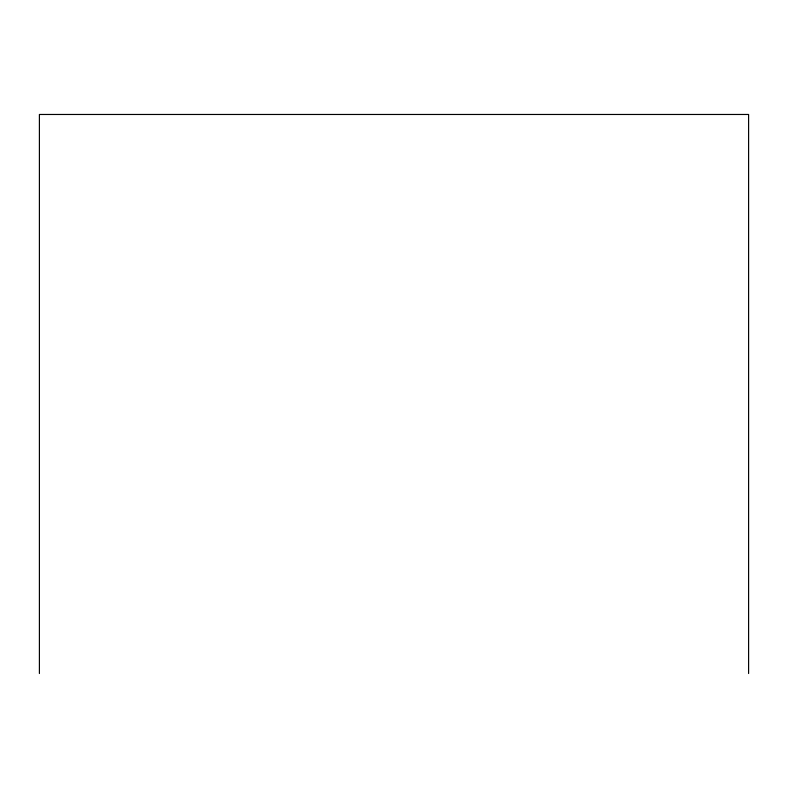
<?xml version="1.0" encoding="UTF-8"?>
<svg xmlns="http://www.w3.org/2000/svg" width="788" height="788" viewBox="0 0 788 788"><rect width="100%" height="100%" fill="white"/><g stroke="black" fill="none" stroke-linecap="round" stroke-linejoin="round"><path stroke-width="1.18" d="M748.6 673.533L748.6 114.467L39.4 114.467L39.4 673.533"/></g></svg>
